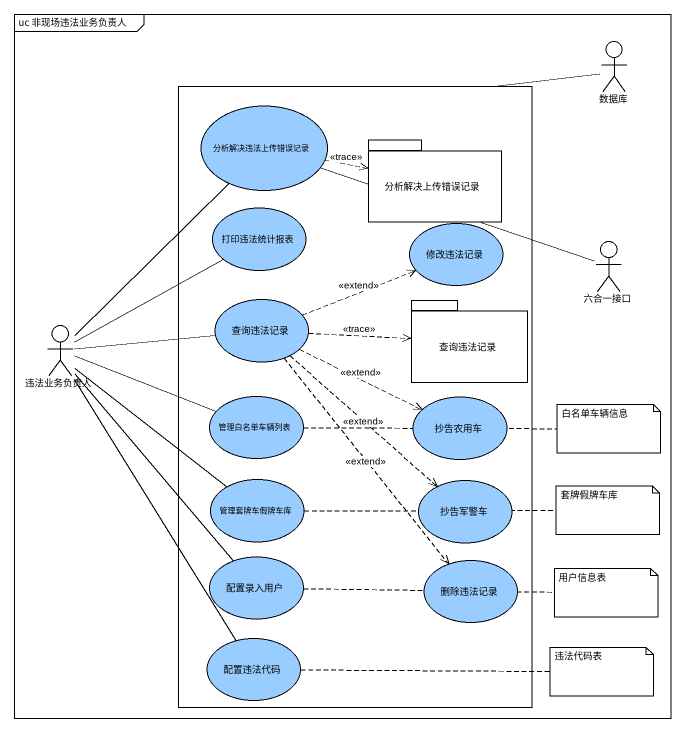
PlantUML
@startuml
mainframe uc 非现场违法业务负责人
actor 数据库
rectangle " " as rectangle1 {
  usecase 分析解决违法上传错误记录 #99CCFF
  package 分析解决上传错误记录 {
  }
  usecase 打印违法统计报表 #99CCFF
  usecase 修改违法记录 #99CCFF
  usecase 查询违法记录 #99CCFF
  package "查询违法记录" as 查询违法记录_2 {
  }
  usecase 管理白名单车辆列表 #99CCFF
  usecase 抄告农用车 #99CCFF
  usecase 管理套牌车假牌车库 #99CCFF
  usecase 抄告军警车 #99CCFF
  usecase 配置录入用户 #99CCFF
  usecase 删除违法记录 #99CCFF
  usecase 配置违法代码 #99CCFF
}
actor 六合一接口
actor 违法业务负责人
数据库 -- rectangle1
分析解决违法上传错误记录 .right.> 分析解决上传错误记录 : <<trace>>
分析解决违法上传错误记录 -right- 六合一接口
分析解决违法上传错误记录 -- 违法业务负责人
查询违法记录 .right.> 修改违法记录 : <<extend>>
查询违法记录 .right.> 查询违法记录_2 : <<trace>>
查询违法记录 .right.> 抄告农用车 : <<extend>>
查询违法记录 ..> 抄告军警车 : <<extend>>
查询违法记录 ..> 删除违法记录 : <<extend>>
违法业务负责人 -up- 打印违法统计报表
违法业务负责人 -right- 查询违法记录
违法业务负责人 -right- 管理白名单车辆列表
违法业务负责人 -- 管理套牌车假牌车库
违法业务负责人 -- 配置录入用户
违法业务负责人 -- 配置违法代码
note right of 管理白名单车辆列表 : 白名单车辆信息
note right of 管理套牌车假牌车库 : 套牌假牌车库
note right of 配置录入用户 : 用户信息表
note right of 配置违法代码 : 违法代码表
@enduml
